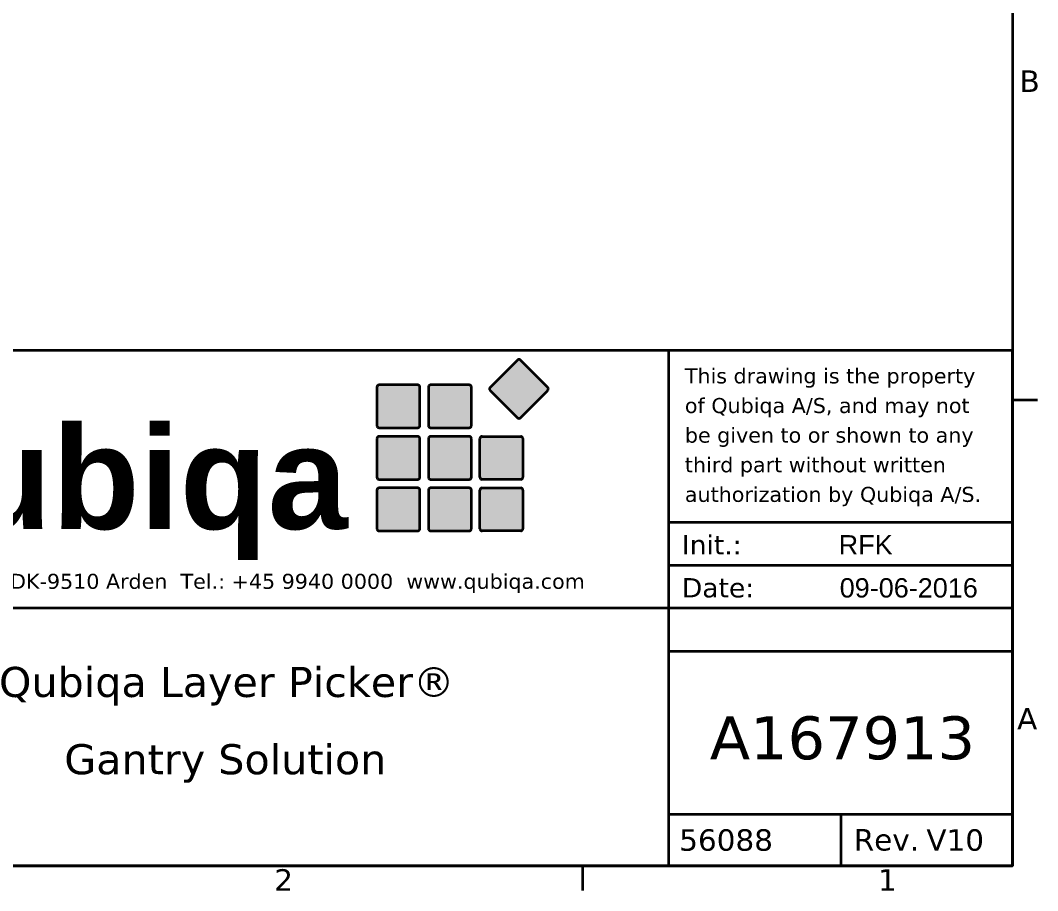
# Model space of a CAD drawing. Header units: millimetres. Extents: x 0 to 84100, y 0 to 59400.
# Drawn here: x 70550 to 82391, y 1710 to 11845 of the extents above; entities that cross this region are included whole.
import ezdxf
from ezdxf.enums import TextEntityAlignment as Align

# ---------------------------------------------------------------- set-up
doc = ezdxf.new("R2010")
doc.units = ezdxf.units.MM
doc.header["$LTSCALE"] = 100
for name, color, linetype, lineweight in [('Border (ISO)', 7, 'Continuous', 35), ('Hatch (ISO)', 7, 'Continuous', 18), ('Title (ISO)', 7, 'Continuous', 35)]:
    doc.layers.add(name, color=color, linetype=linetype, lineweight=lineweight)
doc.styles.add('Note Text (ISO)', font='verdana.ttf')
doc.styles.add('Text Style48', font='arial.ttf')
doc.styles.add('Text Style54', font='')
doc.styles.add('Text Style56', font='verdana.ttf')
doc.styles.add('Text Style58', font='verdana.ttf')
doc.styles.add('Text Style59', font='verdana.ttf')
doc.styles.add('Text Style60', font='verdana.ttf')
doc.styles.get('Text Style54').set_extended_font_data('Arial', bold=True)

# ---------------------------------------------------------------- blocks, each defined once
blk = doc.blocks.new('Borders Default Border')
at = {"layer": 'Border (ISO)'}
for p, q in [((821, 74.25), (823.9, 74.25)), ((770.92, 20), (770.92, 17.1))]:
    blk.add_line(p, q, dxfattribs=at)
at = {"layer": 'Border (ISO)', "flags": 128}
blk.add_lwpolyline([(20, 20), (20, 574), (821, 574), (821, 20), (20, 20)], dxfattribs=at)
at = {"layer": 'Border (ISO)', "char_height": 2.5, "attachment_point": 7, "style": 'Note Text (ISO)'}
for s, insert in [('B', (821.8, 110.12)), ('A', (821.52, 35.88)), ('2', (735.05, 17.1)), ('1', (805.32, 17.1))]:
    blk.add_mtext(s, dxfattribs=dict(at, insert=insert))
blk = doc.blocks.new('Title Blocks Salg Layout')
at = {"layer": 'Hatch (ISO)'}
h = blk.add_hatch(color=7, dxfattribs=at)
edge = h.paths.add_edge_path()
edge.add_line((139.18, 65.36), (142.36, 62.18))
edge.add_arc((142.54, 62.35), 0.25, 225, 315)
edge.add_line((142.71, 62.18), (145.89, 65.36))
edge.add_arc((145.72, 65.54), 0.25, 315, 405)
edge.add_line((145.89, 65.71), (142.71, 68.89))
edge.add_arc((142.54, 68.72), 0.25, 45, 135)
edge.add_line((142.36, 68.89), (139.18, 65.71))
edge.add_arc((139.35, 65.54), 0.25, 135, 225)
h = blk.add_hatch(color=7, dxfattribs=at)
edge = h.paths.add_edge_path()
edge.add_line((126, 65.75), (126, 61.25))
edge.add_arc((126.25, 61.25), 0.25, 180, 270)
edge.add_line((126.25, 61), (130.75, 61))
edge.add_arc((130.75, 61.25), 0.25, 270, 360)
edge.add_line((131, 61.25), (131, 65.75))
edge.add_arc((130.75, 65.75), 0.25, 0, 90)
edge.add_line((130.75, 66), (126.25, 66))
edge.add_arc((126.25, 65.75), 0.25, 90, 180)
h = blk.add_hatch(color=7, dxfattribs=at)
edge = h.paths.add_edge_path()
edge.add_arc((136.75, 65.75), 0.25, 0, 90)
edge.add_line((136.75, 66), (132.25, 66))
edge.add_arc((132.25, 65.75), 0.25, 90, 180)
edge.add_line((132, 65.75), (132, 61.25))
edge.add_arc((132.25, 61.25), 0.25, 180, 270)
edge.add_line((132.25, 61), (136.75, 61))
edge.add_arc((136.75, 61.25), 0.25, 270, 360)
edge.add_line((137, 61.25), (137, 65.75))
h = blk.add_hatch(color=7, dxfattribs=at)
edge = h.paths.add_edge_path()
edge.add_line((131, 55.25), (131, 59.75))
edge.add_arc((130.75, 59.75), 0.25, 0, 90)
edge.add_line((130.75, 60), (126.25, 60))
edge.add_arc((126.25, 59.75), 0.25, 90, 180)
edge.add_line((126, 59.75), (126, 55.25))
edge.add_arc((126.25, 55.25), 0.25, 180, 270)
edge.add_line((126.25, 55), (130.75, 55))
edge.add_arc((130.75, 55.25), 0.25, 270, 360)
h = blk.add_hatch(color=7, dxfattribs=at)
edge = h.paths.add_edge_path()
edge.add_arc((132.25, 55.25), 0.25, 180, 270)
edge.add_line((132.25, 55), (136.75, 55))
edge.add_arc((136.75, 55.25), 0.25, 270, 360)
edge.add_line((137, 55.25), (137, 59.75))
edge.add_arc((136.75, 59.75), 0.25, 0, 90)
edge.add_line((136.75, 60), (132.25, 60))
edge.add_arc((132.25, 59.75), 0.25, 90, 180)
edge.add_line((132, 59.75), (132, 55.25))
h = blk.add_hatch(color=7, dxfattribs=at)
edge = h.paths.add_edge_path()
edge.add_arc((142.75, 59.75), 0.25, 0, 90)
edge.add_line((142.75, 60), (138.25, 60))
edge.add_arc((138.25, 59.75), 0.25, 90, 180)
edge.add_line((138, 59.75), (138, 55.25))
edge.add_arc((138.25, 55.25), 0.25, 180, 270)
edge.add_line((138.25, 55), (142.75, 55))
edge.add_arc((142.75, 55.25), 0.25, 270, 360)
edge.add_line((143, 55.25), (143, 59.75))
h = blk.add_hatch(color=7, dxfattribs=at)
edge = h.paths.add_edge_path()
edge.add_line((126, 53.75), (126, 49.25))
edge.add_arc((126.25, 49.25), 0.25, 180, 270)
edge.add_line((126.25, 49), (130.75, 49))
edge.add_arc((130.75, 49.25), 0.25, 270, 360)
edge.add_line((131, 49.25), (131, 53.75))
edge.add_arc((130.75, 53.75), 0.25, 0, 90)
edge.add_line((130.75, 54), (126.25, 54))
edge.add_arc((126.25, 53.75), 0.25, 90, 180)
h = blk.add_hatch(color=7, dxfattribs=at)
edge = h.paths.add_edge_path()
edge.add_arc((136.75, 53.75), 0.25, 0, 90)
edge.add_line((136.75, 54), (132.25, 54))
edge.add_arc((132.25, 53.75), 0.25, 90, 180)
edge.add_line((132, 53.75), (132, 49.25))
edge.add_arc((132.25, 49.25), 0.25, 180, 270)
edge.add_line((132.25, 49), (136.75, 49))
edge.add_arc((136.75, 49.25), 0.25, 270, 360)
edge.add_line((137, 49.25), (137, 53.75))
h = blk.add_hatch(color=7, dxfattribs=at)
edge = h.paths.add_edge_path()
edge.add_arc((142.75, 53.75), 0.25, 0, 90)
edge.add_line((142.75, 54), (138.25, 54))
edge.add_arc((138.25, 53.75), 0.25, 90, 180)
edge.add_line((138, 53.75), (138, 49.25))
edge.add_arc((138.25, 49.25), 0.25, 180, 270)
edge.add_line((138.25, 49), (142.75, 49))
edge.add_arc((142.75, 49.25), 0.25, 270, 360)
edge.add_line((143, 49.25), (143, 53.75))
at = {"layer": 'Title (ISO)'}
for p, q in [((200, 70), (57, 70)), ((160, 10), (160, 70)), ((200, 10), (200, 70)), ((142.36, 68.89), (139.18, 65.71)), ((145.89, 65.71), (142.71, 68.89)), ((126, 65.75), (126, 61.25)), ((130.75, 66), (126.25, 66)), ((131, 61.25), (131, 65.75)), ((132, 65.75), (132, 61.25)), ((136.75, 66), (132.25, 66)), ((137, 61.25), (137, 65.75)), ((139.18, 65.36), (142.36, 62.18)), ((142.71, 62.18), (145.89, 65.36)), ((126.25, 61), (130.75, 61)), ((132.25, 61), (136.75, 61)), ((126, 59.75), (126, 55.25)), ((130.75, 60), (126.25, 60)), ((131, 55.25), (131, 59.75)), ((132, 59.75), (132, 55.25)), ((136.75, 60), (132.25, 60)), ((137, 55.25), (137, 59.75)), ((138, 55.25), (138, 59.75)), ((138.25, 60), (142.75, 60)), ((143, 59.75), (143, 55.25)), ((126.25, 55), (130.75, 55)), ((132.25, 55), (136.75, 55)), ((142.75, 55), (138.25, 55)), ((126, 53.75), (126, 49.25)), ((130.75, 54), (126.25, 54)), ((131, 49.25), (131, 53.75)), ((132, 53.75), (132, 49.25)), ((136.75, 54), (132.25, 54)), ((137, 49.25), (137, 53.75)), ((138, 49.25), (138, 53.75)), ((138.25, 54), (142.75, 54)), ((143, 53.75), (143, 49.25)), ((160, 50), (200, 50)), ((126.25, 49), (130.75, 49)), ((132.25, 49), (136.75, 49)), ((142.75, 49), (138.25, 49)), ((160, 45), (200, 45)), ((200, 40), (57, 40)), ((160, 35), (200, 35)), ((160, 16), (200, 16)), ((180, 16), (180, 10)), ((57, 10), (200, 10))]:
    blk.add_line(p, q, dxfattribs=at)
for centre, start, end in [((142.54, 68.72), 45, 135), ((126.25, 65.75), 90, 180), ((130.75, 65.75), 0, 90), ((132.25, 65.75), 90, 180), ((136.75, 65.75), 0, 90), ((139.35, 65.54), 135, 225), ((145.72, 65.54), 315, 45), ((142.54, 62.35), 225, 315), ((126.25, 61.25), 180, 270), ((130.75, 61.25), 270, 0), ((132.25, 61.25), 180, 270), ((136.75, 61.25), 270, 0), ((126.25, 59.75), 90, 180), ((130.75, 59.75), 0, 90), ((132.25, 59.75), 90, 180), ((136.75, 59.75), 0, 90), ((138.25, 59.75), 90, 180), ((142.75, 59.75), 0, 90), ((126.25, 55.25), 180, 270), ((130.75, 55.25), 270, 0), ((132.25, 55.25), 180, 270), ((136.75, 55.25), 270, 0), ((138.25, 55.25), 180, 270), ((142.75, 55.25), 270, 0), ((126.25, 53.75), 90, 180), ((130.75, 53.75), 0, 90), ((132.25, 53.75), 90, 180), ((136.75, 53.75), 0, 90), ((138.25, 53.75), 90, 180), ((142.75, 53.75), 0, 90), ((126.25, 49.25), 180, 270), ((126.25, 49.25), 180, 270), ((130.75, 49.25), 270, 0), ((132.25, 49.25), 180, 270), ((136.75, 49.25), 270, 0), ((138.25, 49.25), 180, 270), ((142.75, 49.25), 270, 0)]:
    blk.add_arc(centre, 0.25, start, end, dxfattribs=at)
at = {"layer": 'Title (ISO)', "color": 7, "style": 'Text Style54'}
blk.add_text('Qubiqa', height=12, dxfattribs=at).set_placement((64.88, 61.21), align=Align.TOP_LEFT)
at = {"layer": 'Title (ISO)', "style": 'Text Style58'}
for s, p in [('Init.:', (161.5, 46.25)), ('Date:', (161.5, 41.25))]:
    blk.add_text(s, height=2.25, dxfattribs=at).set_placement(p)
at = {"layer": 'Title (ISO)', "style": 'Text Style56'}
blk.add_text('Industrivej 8  DK-9510 Arden  Tel.: +45 9940 0000  www.qubiqa.com', height=1.75, dxfattribs=at).set_placement((108.5, 42.25), align=Align.CENTER)
at = {"layer": 'Title (ISO)', "insert": (161.85, 67.92), "char_height": 1.75, "width": 36.6015, "attachment_point": 1, "line_spacing_factor": 1.182273, "style": 'Note Text (ISO)'}
blk.add_mtext('\\fVerdana|b0|i0;\\H1.7500;This drawing is the property\\Pof Qubiqa A/S, and may not be given to or shown to any third part without written authorization by Qubiqa A/S.', dxfattribs=at)
at = {"layer": 'Title (ISO)', "insert": (181.5, 13), "char_height": 2.5, "attachment_point": 4, "style": 'Note Text (ISO)'}
blk.add_mtext('Rev.', dxfattribs=at)
at = {"layer": 'Title (ISO)'}
for tag, p, height, style in [('AUTHOR_001', (179.75, 46.25), 2.25, 'Text Style48'), ('CREATION_DATE_001', (179.87, 41.24), 2.25, 'Text Style48'), ('TITLE_001', (82.01, 29.66), 3.5, 'Text Style60'), ('PART_NUMBER_001', (164.75, 22.4), 5, 'Text Style59'), ('SUBJECT_001', (89.61, 20.66), 3.5, 'Text Style60'), ('VERSION_001', (189.96, 11.75), 2.5, 'Note Text (ISO)')]:
    blk.add_attdef(tag, p, '', height=height, dxfattribs=dict(at, style=style))
at = {"layer": 'Title (ISO)', "style": 'Note Text (ISO)'}
blk.add_attdef('CATEGORY', text='', height=2.5, dxfattribs=at).set_placement((161.5, 39), align=Align.TOP_LEFT)
at = {"layer": 'Title (ISO)', "color": 8, "true_color": 0x808080, "style": 'Note Text (ISO)'}
blk.add_attdef('KEYWORDS_001', (161.19, 11.75), '', height=2.5, dxfattribs=at)

msp = doc.modelspace()

# ---------------------------------------------------------------- block references
at = {"xscale": 100, "yscale": 100, "zscale": 100}
msp.add_blockref('Borders Default Border', (0, 0), dxfattribs=at)
msp.add_blockref('Title Blocks Salg Layout', (62100, 1000), dxfattribs=at).add_auto_attribs({'AUTHOR_001': 'RFK', 'CREATION_DATE_001': '09-06-2016', 'TITLE_001': 'Qubiqa Layer Picker®', 'PART_NUMBER_001': 'A167913', 'KEYWORDS_001': '56088', 'VERSION_001': 'V10', 'SUBJECT_001': 'Gantry Solution'})

doc.saveas('drawing.dxf')
